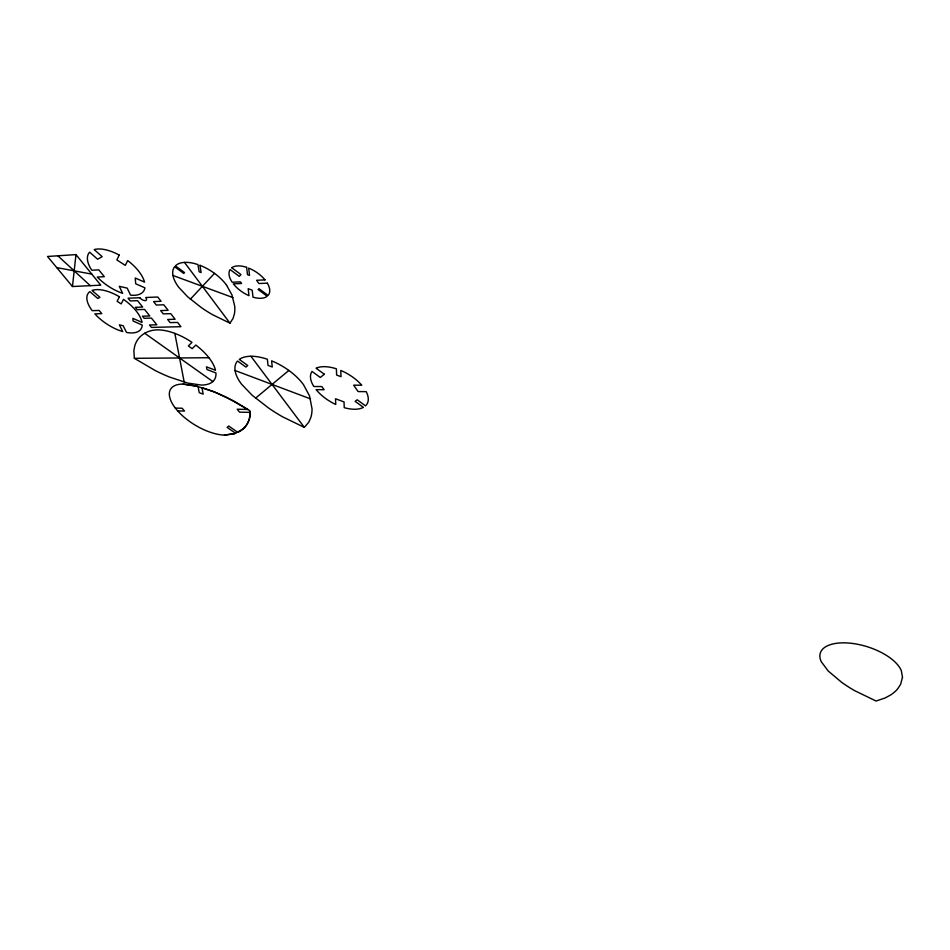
<?xml version="1.0" encoding="UTF-8"?>
<svg xmlns="http://www.w3.org/2000/svg" width="950" height="950" viewBox="0 0 950 950"><rect width="100%" height="100%" fill="white"/><g stroke="black" fill="none" stroke-linecap="round" stroke-linejoin="round"><path stroke-width="1.43" d="M72.449 286.52L75.976 254.612L47.5 256.476L72.449 286.52L100.771 285.178L75.976 254.612M199.987 265.335L201.127 272.531L199.132 271.807L197.98 264.599A33.891 17.266 33.7 0 0 184.478 262.39A33.832 17.231 33.7 0 0 175.382 265.858L184.537 272.567L183.766 273.434L174.598 266.736A33.832 17.231 33.7 0 0 178.79 287.363L187.672 296.792L201.103 307.42A83.422 43.712 33.7 0 0 212.574 314.711L229.959 323.154L233.071 318.381L234.365 314.07A81.344 40.565 34.3 0 0 234.721 306.28L232.002 295.034L226.575 285.238M190.38 299.179L214.474 273.374M304.309 427.358L308.75 422.228L310.828 417.501A99.916 47.963 31.7 0 0 312.027 408.809L309.569 395.996L303.454 384.596A41.634 20.449 30.9 0 0 271.617 360.834L272.258 367.009L268.019 365.418L267.366 359.242A41.634 20.449 30.9 0 0 239.293 359.433L247.724 365.501L245.943 367.08L237.524 361.036A41.634 20.449 30.9 0 0 241.621 384.251L252.273 395.354L268.624 408.049A103.36 52.547 30.6 0 0 282.72 416.884L304.309 427.358L250.919 356.274M255.55 398.181L288.836 370.441M264.991 279.894L256.595 280.286L258.911 283.527L267.294 283.159M134.377 358.316L155.254 370.571A103.609 49.851 33.5 0 0 169.86 377.174L187.993 383.135L201.21 385.059A41.313 19.463 32.5 0 0 215.935 372.934L206.922 369.526L206.471 366.854L215.507 370.262A41.313 19.463 32.5 0 0 195.807 345.052L192.173 348.662L188.361 345.942L191.971 342.321A41.313 19.463 32.5 0 0 157.118 329.876C150.029 329.994 142.88 333.011 138.463 338.663A97.446 45.754 31.4 0 0 134.805 345.693L133.843 350.811L134.377 358.316L208.929 357.734M224.438 435.112L234.139 433.853L242.915 429.091A97.327 44.662 32.3 0 0 247.534 423.463L249.363 419.116L250.147 412.359L239.519 412.146L237.227 409.236L247.879 409.438L227.204 397.658A91.972 41.135 30.6 0 0 212.99 391.424L195.617 385.866L183.101 384.085A39.294 17.931 31.3 0 0 176.118 409.07A39.294 17.931 31.3 0 0 224.438 435.112L235.648 433.343L227.121 427.369L228.736 426.039L237.821 432.416C245.896 428.699 251.156 419.793 250.052 410.911L234.009 401.149L214.593 392.053L201.994 387.6L203.146 394.143L199.203 392.647L198.099 386.496L183.101 384.085M175.358 408.108L182.151 408.227L184.478 411.053L177.686 410.923M56.739 267.603L91.806 274.123M172.971 275.488L232.904 297.552M235.066 370.512L310.508 398.881M144.685 333.248L212.836 381.556M231.8 267.781L240.979 274.586L239.269 276.355L230.102 269.574A23.037 12.172 33.2 0 0 232.144 282.221L240.433 281.865L241.597 283.48L233.344 283.848A23.037 12.172 33.2 0 0 248.983 295.688L248.164 288.693L252.201 290.178L252.997 297.16A23.037 12.172 33.2 0 0 267.211 296.257L258.091 289.512L258.97 288.658L268.114 295.414A23.037 12.172 33.2 0 0 267.306 283.136M57.819 255.799L90.309 285.677M184.478 262.39L229.959 323.154M174.836 333.391L184.205 382.126M246.632 267.354L247.487 274.681L249.529 275.429L248.686 268.114A23.037 12.172 33.2 0 1 265.002 279.87M231.764 267.722A23.037 12.172 33.2 0 1 246.584 267.306M200.011 265.323A33.832 17.231 33.7 0 1 226.611 285.226M902.5 677.267L900.6 684.404L897.524 689.023A101.068 47.654 18.3 0 1 890.613 694.996L884.996 698.036L876.066 701.029L854.477 690.567A107.302 50.873 16.1 0 1 841.629 682.314L828.234 671.033L821.251 661.675A42.738 20.009 17.2 0 1 851.212 643.293A42.738 20.009 17.2 0 1 901.324 670.7L902.5 677.267M119.201 255.063L116.85 259.92L125.293 265.382L127.692 260.561A33.321 16.091 34.8 0 1 144.554 282.103L135.232 278.017L135.684 283.777L144.946 287.838A33.321 16.091 34.8 0 1 130.542 295.141L127.229 288.135L119.296 286.33L122.645 293.324A33.321 16.091 34.8 0 1 97.304 277.067L104.31 276.699L98.788 269.848L91.77 270.239A33.321 16.091 34.8 0 1 89.644 252.178L97.612 259.243L102.184 256.678L94.192 249.577A33.321 16.091 34.8 0 1 119.201 255.063M119.427 296.768L117.123 301.304L121.173 303.893L123.5 299.381A31.872 14.879 34 0 1 142.025 322.394L132.857 318.357L133.083 321.017L142.215 325.043A31.872 14.879 34 0 1 126.481 332.452L123.191 325.755L119.391 324.853L122.692 331.55A31.872 14.879 34 0 1 94.857 313.868L101.769 313.642L99.121 310.436L92.209 310.674A31.872 14.879 34 0 1 89.882 291.626L97.743 298.466L99.928 297.326L92.055 290.474A31.872 14.879 34 0 1 119.427 296.768M324.342 374.241L320.281 377.459L312.027 371.438A31.968 16.352 29.8 0 0 313.844 386.508L321.848 386.555L324.116 389.714L316.124 389.642A31.968 16.352 29.8 0 0 335.766 404.486L335.504 398.739L344.043 401.945L344.233 407.669A31.968 16.352 29.8 0 0 363.399 407.372L355.11 401.316L357.212 399.796L365.524 405.864A31.968 16.352 29.8 0 0 366.201 391.649L358.114 391.578L353.649 385.166L361.76 385.213A31.968 16.352 29.8 0 0 340.777 370.441L341.003 376.687L336.633 375.06L336.383 368.814A31.968 16.352 29.8 0 0 316.053 368.196L324.342 374.241M139.816 297.742L128.06 298.205L130.245 300.936L137.572 300.663L142.666 307.064L135.351 307.313L137.239 309.664L144.542 309.415L149.779 315.982L142.476 316.207L144.151 318.298L151.442 318.084L156.797 324.805L149.518 324.995L151.442 327.406L180.916 326.693L177.591 322.43L170.121 322.62L167.639 319.473L175.109 319.259L170.727 313.654L163.257 313.892L160.645 310.579L168.138 310.329L163.792 304.784L156.299 305.057L153.579 301.589L161.072 301.304L157.724 297.017L145.742 297.504A4.358 2.102 34.1 0 1 145.148 300.616A4.358 2.102 34.1 0 1 139.816 297.742"/></g></svg>
